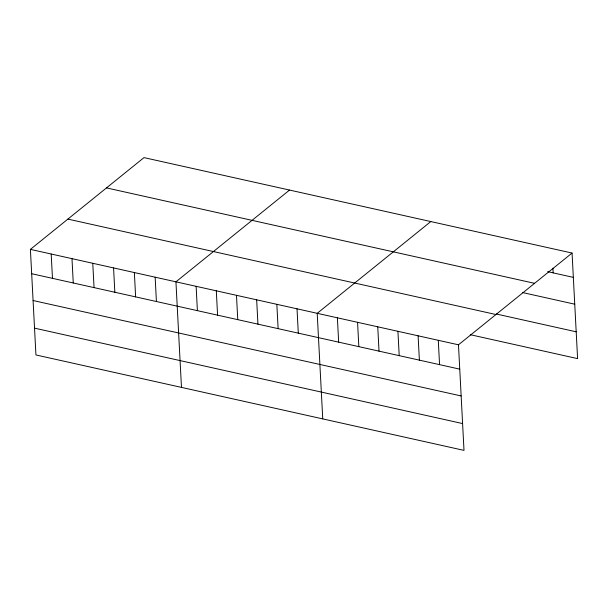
<?xml version="1.0" encoding="UTF-8"?>
<svg xmlns="http://www.w3.org/2000/svg" width="608" height="608" viewBox="0 0 608 608"><rect width="100%" height="100%" fill="white"/><g stroke="black" fill="none" stroke-linecap="round" stroke-linejoin="round"><path stroke-width="0.91" d="M572.067 253.05L458.47 344.804L464.003 450.384L35.933 354.95L30.4 249.379L143.997 157.616L572.067 253.05L577.6 358.621L470.28 334.696M289.545 190.061L175.94 281.823L181.473 387.402M430.806 221.555L317.209 313.318L322.742 418.889M547.656 271.654L573.344 277.377M106.514 187.902L534.576 283.328M522.462 292.532L574.75 304.19M496.394 314.017L576.194 331.808M67.891 219.1L495.953 314.526M30.4 249.379L458.47 344.804M31.677 273.714L459.747 369.14M33.083 300.519L461.145 395.952M34.527 328.145L462.597 423.571M552.915 268.196L553.158 272.878M438.284 340.313L439.561 364.64M418.106 335.814L419.383 360.141M397.928 331.314L399.205 355.642M377.75 326.815L379.02 351.143M357.565 322.316L358.842 346.644M337.387 317.817L338.664 342.144M297.023 308.818L298.3 333.146M276.845 304.319L278.122 328.647M256.667 299.82L257.936 324.148M236.482 295.321L237.758 319.656M216.304 290.822L217.58 315.157M196.126 286.322L197.402 310.658M155.154 277.187L156.423 301.522M134.36 272.559L135.637 296.886M113.567 267.923L114.844 292.25M92.773 263.287L94.05 287.614M71.987 258.651L73.256 282.978M51.194 254.015L52.47 278.342"/></g></svg>
